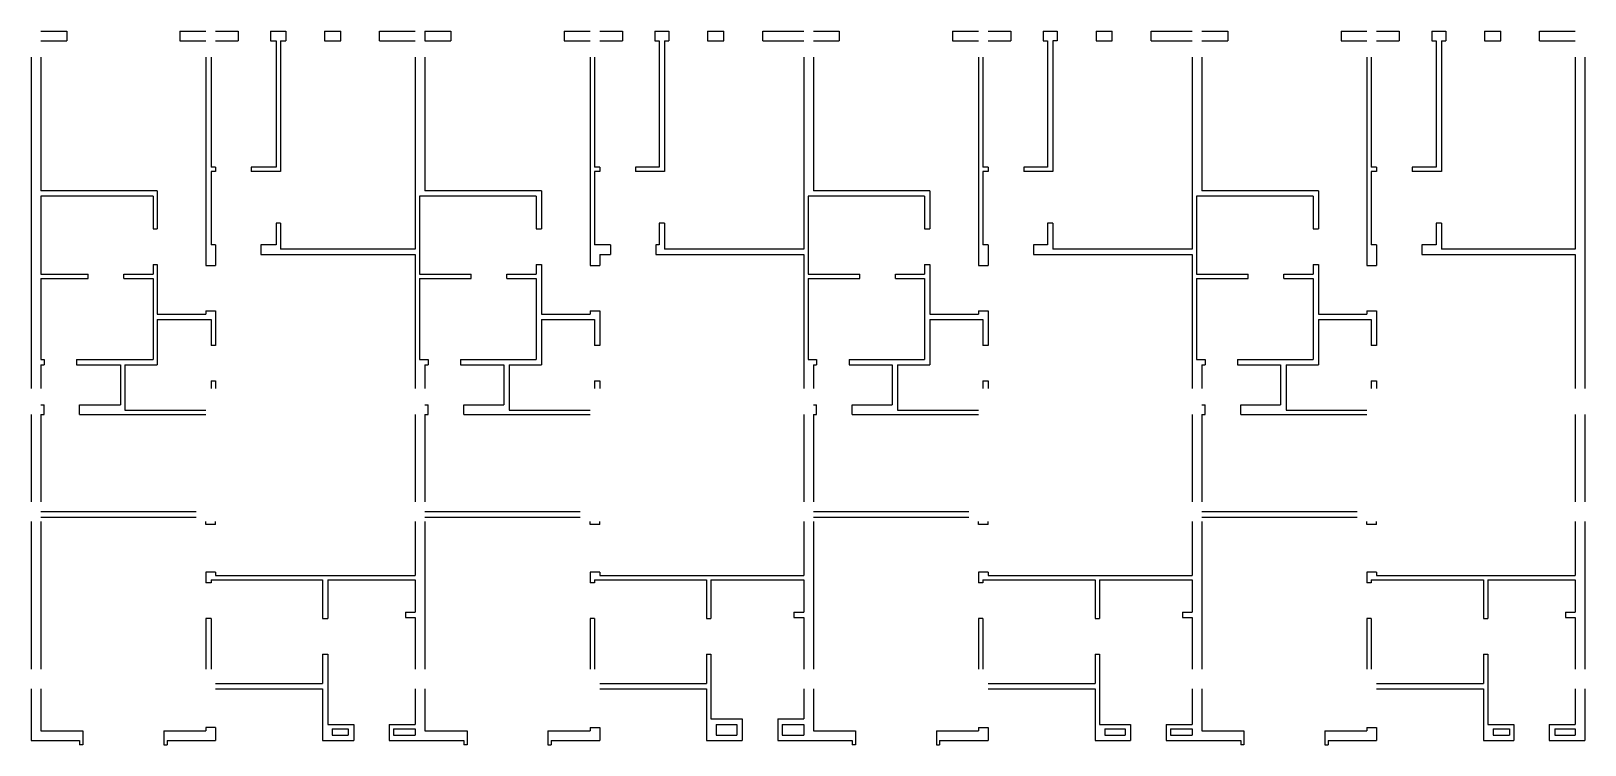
# Model space of a CAD drawing. Header units: metres. Extents: x 234 to 1674, y 440 to 1101.
import ezdxf

# ---------------------------------------------------------------- set-up
doc = ezdxf.new("R2010")
doc.units = ezdxf.units.M
doc.layers.add('WALL', color=7, linetype='Continuous')

msp = doc.modelspace()

# ---------------------------------------------------------------- linework, layer by layer
at = {"layer": 'WALL'}
for p, q in [((243, 1101), (267, 1101)), ((267, 1101), (267, 1092)), ((372, 1101), (396, 1101)), ((372, 1101), (372, 1092)), ((405, 1101), (426, 1101)), ((416, 1101), (416, 1101)), ((426, 1101), (426, 1092)), ((456, 1101), (470, 1101)), ((456, 1101), (456, 1092)), ((470, 1101), (470, 1092)), ((506, 1101), (506, 1092)), ((506, 1101), (521, 1101)), ((518, 1101), (518, 1101)), ((521, 1092), (521, 1101)), ((557, 1101), (590, 1101)), ((557, 1092), (557, 1101)), ((599, 1101), (599, 1092)), ((599, 1101), (623, 1101)), ((623, 1101), (623, 1092)), ((728, 1101), (752, 1101)), ((728, 1101), (728, 1092)), ((761, 1101), (782, 1101)), ((771, 1101), (771, 1101)), ((782, 1101), (782, 1092)), ((812, 1101), (812, 1092)), ((812, 1101), (812, 1092)), ((812, 1101), (825, 1101)), ((825, 1101), (825, 1092)), ((861, 1101), (861, 1092)), ((861, 1101), (876, 1101)), ((873, 1101), (873, 1101)), ((876, 1092), (876, 1101)), ((912, 1101), (950, 1101)), ((912, 1092), (912, 1101)), ((959, 1101), (983, 1101)), ((983, 1101), (983, 1092)), ((1088, 1101), (1112, 1101)), ((1088, 1101), (1088, 1092)), ((1121, 1101), (1142, 1101)), ((1131, 1101), (1131, 1101)), ((1142, 1101), (1142, 1092)), ((1172, 1101), (1172, 1092)), ((1172, 1101), (1185, 1101)), ((1185, 1101), (1185, 1092)), ((1221, 1101), (1221, 1092)), ((1221, 1101), (1236, 1101)), ((1233, 1101), (1233, 1101)), ((1236, 1092), (1236, 1101)), ((1272, 1101), (1310, 1101)), ((1272, 1092), (1272, 1101)), ((1319, 1101), (1343, 1101)), ((1343, 1101), (1343, 1092)), ((1448, 1101), (1472, 1101)), ((1448, 1101), (1448, 1092)), ((1481, 1101), (1502, 1101)), ((1491, 1101), (1491, 1101)), ((1502, 1101), (1502, 1092)), ((1532, 1101), (1532, 1092)), ((1532, 1101), (1545, 1101)), ((1545, 1101), (1545, 1092)), ((1581, 1101), (1581, 1092)), ((1581, 1101), (1596, 1101)), ((1593, 1101), (1593, 1101)), ((1596, 1092), (1596, 1101)), ((1632, 1101), (1665, 1101)), ((1632, 1092), (1632, 1101)), ((243, 1092), (267, 1092)), ((372, 1092), (396, 1092)), ((405, 1092), (426, 1092)), ((456, 1092), (461, 1092)), ((461, 1092), (461, 975)), ((465, 1092), (470, 1092)), ((465, 1092), (465, 971)), ((506, 1092), (521, 1092)), ((557, 1092), (590, 1092)), ((599, 1092), (623, 1092)), ((728, 1092), (752, 1092)), ((761, 1092), (782, 1092)), ((812, 1092), (816, 1092)), ((812, 1092), (816, 1092)), ((816, 1092), (816, 975)), ((821, 1092), (821, 971)), ((821, 1092), (825, 1092)), ((861, 1092), (876, 1092)), ((912, 1092), (950, 1092)), ((959, 1092), (983, 1092)), ((1088, 1092), (1112, 1092)), ((1121, 1092), (1142, 1092)), ((1172, 1092), (1176, 1092)), ((1176, 1092), (1176, 975)), ((1181, 1092), (1181, 971)), ((1185, 1092), (1181, 1092)), ((1221, 1092), (1236, 1092)), ((1233, 1092), (1233, 1092)), ((1272, 1092), (1310, 1092)), ((1319, 1092), (1343, 1092)), ((1448, 1092), (1472, 1092)), ((1481, 1092), (1502, 1092)), ((1532, 1092), (1536, 1092)), ((1536, 1092), (1536, 975)), ((1541, 1092), (1541, 971)), ((1541, 1092), (1545, 1092)), ((1581, 1092), (1596, 1092)), ((1632, 1092), (1665, 1092)), ((234, 1077), (234, 770)), ((243, 1077), (243, 953)), ((396, 1077), (396, 884)), ((401, 1077), (401, 975)), ((590, 1077), (590, 899)), ((599, 1077), (599, 953)), ((752, 1077), (752, 884)), ((756, 1077), (756, 975)), ((950, 1077), (950, 899)), ((959, 1077), (959, 953)), ((1112, 1077), (1112, 884)), ((1116, 1077), (1116, 975)), ((1310, 1077), (1310, 899)), ((1319, 1077), (1319, 953)), ((1472, 1077), (1472, 884)), ((1476, 1077), (1476, 975)), ((1665, 1077), (1665, 899)), ((1674, 1077), (1674, 909)), ((405, 975), (401, 975)), ((401, 971), (401, 903)), ((405, 971), (401, 971)), ((405, 975), (405, 971)), ((438, 975), (438, 971)), ((461, 975), (438, 975)), ((465, 971), (438, 971)), ((761, 975), (756, 975)), ((756, 971), (756, 903)), ((761, 971), (756, 971)), ((761, 975), (761, 971)), ((794, 975), (794, 971)), ((816, 975), (794, 975)), ((821, 971), (794, 971)), ((1121, 975), (1116, 975)), ((1116, 971), (1116, 903)), ((1121, 971), (1116, 971)), ((1121, 975), (1121, 971)), ((1154, 975), (1154, 971)), ((1176, 975), (1154, 975)), ((1181, 971), (1154, 971)), ((1481, 975), (1476, 975)), ((1476, 971), (1476, 903)), ((1481, 971), (1476, 971)), ((1481, 975), (1481, 971)), ((1514, 975), (1514, 971)), ((1536, 975), (1514, 975)), ((1541, 971), (1514, 971)), ((351, 953), (243, 953)), ((351, 953), (351, 918)), ((707, 953), (599, 953)), ((707, 953), (707, 918)), ((1067, 953), (959, 953)), ((1067, 953), (1067, 918)), ((1427, 953), (1319, 953)), ((1427, 953), (1427, 918)), ((243, 948), (243, 876)), ((347, 948), (243, 948)), ((347, 948), (347, 918)), ((594, 948), (594, 876)), ((702, 948), (594, 948)), ((702, 948), (702, 918)), ((954, 948), (954, 876)), ((1062, 948), (954, 948)), ((1062, 948), (1062, 918)), ((1314, 948), (1314, 876)), ((1422, 948), (1314, 948)), ((1422, 948), (1422, 918)), ((465, 923), (461, 923)), ((461, 923), (461, 903)), ((465, 923), (465, 899)), ((821, 923), (816, 923)), ((816, 923), (816, 903)), ((821, 923), (821, 899)), ((1181, 923), (1176, 923)), ((1176, 923), (1176, 903)), ((1181, 923), (1181, 899)), ((1541, 923), (1536, 923)), ((1536, 923), (1536, 903)), ((1541, 923), (1541, 899)), ((347, 918), (351, 918)), ((702, 918), (707, 918)), ((1062, 918), (1067, 918)), ((1422, 918), (1427, 918)), ((1674, 909), (1674, 770)), ((405, 903), (401, 903)), ((405, 903), (405, 894)), ((405, 894), (405, 894)), ((405, 894), (405, 884)), ((447, 903), (447, 894)), ((461, 903), (447, 903)), ((447, 894), (590, 894)), ((590, 899), (465, 899)), ((590, 894), (590, 770)), ((771, 903), (756, 903)), ((761, 894), (771, 894)), ((761, 894), (761, 884)), ((771, 903), (771, 894)), ((813, 903), (813, 894)), ((816, 903), (813, 903)), ((813, 894), (950, 894)), ((950, 899), (821, 899)), ((950, 894), (950, 770)), ((1121, 903), (1116, 903)), ((1121, 903), (1121, 884)), ((1163, 903), (1163, 894)), ((1176, 903), (1163, 903)), ((1163, 894), (1310, 894)), ((1310, 899), (1181, 899)), ((1310, 894), (1310, 770)), ((1481, 903), (1476, 903)), ((1481, 903), (1481, 884)), ((1523, 903), (1523, 894)), ((1536, 903), (1523, 903)), ((1523, 894), (1665, 894)), ((1665, 899), (1541, 899)), ((1665, 894), (1665, 770)), ((347, 885), (347, 876)), ((347, 885), (351, 885)), ((351, 885), (351, 839)), ((396, 884), (405, 884)), ((702, 885), (702, 876)), ((702, 885), (707, 885)), ((707, 885), (707, 839)), ((752, 884), (761, 884)), ((1062, 885), (1062, 876)), ((1062, 885), (1067, 885)), ((1067, 885), (1067, 839)), ((1112, 884), (1121, 884)), ((1422, 885), (1422, 876)), ((1422, 885), (1427, 885)), ((1427, 885), (1427, 839)), ((1472, 884), (1481, 884)), ((243, 876), (287, 876)), ((243, 872), (287, 872)), ((243, 872), (243, 797)), ((287, 872), (287, 876)), ((320, 876), (347, 876)), ((320, 872), (320, 876)), ((320, 872), (347, 872)), ((347, 872), (347, 797)), ((594, 876), (642, 876)), ((594, 872), (642, 872)), ((594, 872), (594, 797)), ((642, 872), (642, 876)), ((675, 876), (702, 876)), ((675, 872), (675, 876)), ((675, 872), (702, 872)), ((702, 872), (702, 797)), ((954, 876), (1002, 876)), ((954, 872), (1002, 872)), ((954, 872), (954, 797)), ((1002, 872), (1002, 876)), ((1035, 876), (1062, 876)), ((1035, 872), (1035, 876)), ((1035, 872), (1062, 872)), ((1062, 872), (1062, 797)), ((1314, 876), (1362, 876)), ((1314, 872), (1314, 797)), ((1314, 872), (1362, 872)), ((1362, 872), (1362, 876)), ((1395, 876), (1422, 876)), ((1395, 872), (1395, 876)), ((1395, 872), (1422, 872)), ((1422, 872), (1422, 797)), ((351, 839), (396, 839)), ((396, 842), (396, 839)), ((396, 842), (405, 842)), ((405, 842), (405, 810)), ((707, 839), (752, 839)), ((752, 842), (752, 839)), ((752, 842), (761, 842)), ((761, 842), (761, 810)), ((1067, 839), (1112, 839)), ((1112, 842), (1112, 839)), ((1112, 842), (1121, 842)), ((1121, 842), (1121, 810)), ((1427, 839), (1472, 839)), ((1472, 842), (1472, 839)), ((1472, 842), (1481, 842)), ((1481, 842), (1481, 810)), ((351, 834), (351, 792)), ((351, 834), (401, 834)), ((401, 834), (401, 810)), ((707, 834), (707, 792)), ((707, 834), (756, 834)), ((756, 834), (756, 810)), ((1067, 834), (1067, 792)), ((1067, 834), (1116, 834)), ((1116, 834), (1116, 810)), ((1427, 834), (1427, 792)), ((1427, 834), (1476, 834)), ((1476, 834), (1476, 810)), ((405, 810), (401, 810)), ((761, 810), (756, 810)), ((1121, 810), (1116, 810)), ((1481, 810), (1476, 810)), ((243, 797), (246, 797)), ((243, 792), (246, 792)), ((243, 792), (243, 770)), ((246, 797), (246, 792)), ((276, 797), (347, 797)), ((276, 797), (317, 797)), ((276, 797), (276, 792)), ((276, 792), (317, 792)), ((317, 792), (317, 755)), ((321, 792), (351, 792)), ((321, 792), (321, 750)), ((594, 797), (602, 797)), ((599, 792), (602, 792)), ((599, 792), (599, 770)), ((602, 797), (602, 792)), ((632, 797), (702, 797)), ((632, 797), (672, 797)), ((632, 797), (632, 792)), ((632, 792), (672, 792)), ((672, 792), (672, 755)), ((677, 792), (707, 792)), ((677, 792), (677, 750)), ((954, 797), (962, 797)), ((959, 792), (962, 792)), ((959, 792), (959, 770)), ((962, 797), (962, 792)), ((992, 797), (1062, 797)), ((992, 797), (1032, 797)), ((992, 797), (992, 792)), ((992, 792), (1032, 792)), ((1032, 792), (1032, 755)), ((1037, 792), (1067, 792)), ((1037, 792), (1037, 750)), ((1314, 797), (1322, 797)), ((1319, 792), (1319, 770)), ((1319, 792), (1322, 792)), ((1322, 797), (1322, 792)), ((1352, 797), (1422, 797)), ((1352, 797), (1392, 797)), ((1352, 797), (1352, 792)), ((1352, 792), (1392, 792)), ((1392, 792), (1392, 755)), ((1397, 792), (1427, 792)), ((1397, 792), (1397, 750)), ((401, 777), (401, 770)), ((401, 777), (405, 777)), ((405, 777), (405, 770)), ((756, 777), (756, 770)), ((756, 777), (761, 777)), ((761, 777), (761, 770)), ((1116, 777), (1116, 770)), ((1116, 777), (1121, 777)), ((1121, 777), (1121, 770)), ((1476, 777), (1476, 770)), ((1476, 777), (1481, 777)), ((1481, 777), (1481, 770)), ((243, 755), (246, 755)), ((246, 746), (246, 755)), ((279, 755), (317, 755)), ((279, 746), (279, 755)), ((321, 750), (396, 750)), ((599, 755), (602, 755)), ((602, 746), (602, 755)), ((635, 755), (672, 755)), ((635, 746), (635, 755)), ((677, 750), (752, 750)), ((959, 755), (962, 755)), ((962, 746), (962, 755)), ((995, 755), (1032, 755)), ((995, 746), (995, 755)), ((1037, 750), (1112, 750)), ((1319, 755), (1322, 755)), ((1322, 746), (1322, 755)), ((1355, 755), (1392, 755)), ((1355, 746), (1355, 755)), ((1397, 750), (1472, 750)), ((234, 746), (234, 665)), ((243, 746), (243, 665)), ((243, 746), (246, 746)), ((279, 746), (396, 746)), ((590, 746), (590, 665)), ((599, 746), (599, 665)), ((599, 746), (602, 746)), ((635, 746), (752, 746)), ((950, 746), (950, 665)), ((959, 746), (959, 665)), ((959, 746), (962, 746)), ((995, 746), (1112, 746)), ((1310, 746), (1310, 665)), ((1319, 746), (1319, 665)), ((1319, 746), (1322, 746)), ((1355, 746), (1472, 746)), ((1665, 746), (1665, 665)), ((1674, 746), (1674, 665)), ((243, 656), (387, 656)), ((243, 651), (387, 651)), ((599, 656), (743, 656)), ((599, 651), (743, 651)), ((959, 656), (1103, 656)), ((959, 651), (1103, 651)), ((1319, 656), (1463, 656)), ((1319, 651), (1463, 651)), ((234, 647), (234, 510)), ((243, 647), (243, 510)), ((396, 644), (396, 647)), ((405, 644), (396, 644)), ((405, 644), (405, 647)), ((405, 644), (405, 644)), ((590, 647), (590, 597)), ((599, 647), (599, 510)), ((752, 644), (752, 647)), ((761, 644), (752, 644)), ((761, 644), (761, 647)), ((761, 644), (761, 644)), ((950, 647), (950, 597)), ((959, 647), (959, 510)), ((1112, 644), (1112, 647)), ((1121, 644), (1112, 644)), ((1121, 644), (1121, 647)), ((1121, 644), (1121, 644)), ((1310, 647), (1310, 597)), ((1319, 647), (1319, 510)), ((1472, 644), (1472, 647)), ((1481, 644), (1472, 644)), ((1481, 644), (1481, 647)), ((1481, 644), (1481, 644)), ((1665, 647), (1665, 597)), ((1674, 647), (1674, 510)), ((396, 600), (396, 590)), ((405, 600), (396, 600)), ((401, 593), (504, 593)), ((401, 593), (401, 590)), ((405, 600), (405, 597)), ((405, 597), (590, 597)), ((504, 593), (504, 557)), ((509, 593), (590, 593)), ((509, 593), (509, 557)), ((590, 593), (590, 563)), ((752, 600), (752, 590)), ((761, 600), (752, 600)), ((756, 593), (860, 593)), ((756, 593), (756, 590)), ((761, 600), (761, 597)), ((761, 597), (950, 597)), ((860, 593), (860, 557)), ((864, 593), (950, 593)), ((864, 593), (864, 557)), ((950, 593), (950, 563)), ((1112, 600), (1112, 590)), ((1121, 600), (1112, 600)), ((1116, 593), (1220, 593)), ((1116, 593), (1116, 590)), ((1121, 600), (1121, 597)), ((1121, 597), (1310, 597)), ((1220, 593), (1220, 557)), ((1224, 593), (1310, 593)), ((1224, 593), (1224, 557)), ((1310, 593), (1310, 563)), ((1472, 600), (1472, 590)), ((1481, 600), (1472, 600)), ((1476, 593), (1580, 593)), ((1476, 593), (1476, 590)), ((1481, 600), (1481, 597)), ((1481, 597), (1665, 597)), ((1580, 593), (1580, 557)), ((1584, 593), (1665, 593)), ((1584, 593), (1584, 557)), ((1665, 593), (1665, 563)), ((401, 590), (396, 590)), ((756, 590), (752, 590)), ((1116, 590), (1112, 590)), ((1476, 590), (1472, 590)), ((581, 563), (581, 558)), ((581, 563), (590, 563)), ((941, 563), (941, 558)), ((941, 563), (950, 563)), ((1301, 563), (1301, 558)), ((1301, 563), (1310, 563)), ((1656, 563), (1656, 558)), ((1656, 563), (1665, 563)), ((396, 557), (396, 510)), ((401, 557), (396, 557)), ((401, 557), (401, 510)), ((504, 557), (509, 557)), ((581, 558), (590, 558)), ((590, 558), (590, 510)), ((752, 557), (752, 510)), ((756, 557), (752, 557)), ((756, 557), (756, 510)), ((860, 557), (864, 557)), ((941, 558), (950, 558)), ((950, 558), (950, 510)), ((1112, 557), (1112, 510)), ((1116, 557), (1112, 557)), ((1116, 557), (1116, 510)), ((1220, 557), (1224, 557)), ((1301, 558), (1310, 558)), ((1310, 558), (1310, 510)), ((1472, 557), (1472, 510)), ((1476, 557), (1472, 557)), ((1476, 557), (1476, 510)), ((1580, 557), (1584, 557)), ((1656, 558), (1665, 558)), ((1665, 558), (1665, 510)), ((504, 524), (509, 524)), ((504, 524), (504, 497)), ((509, 524), (509, 459)), ((860, 524), (864, 524)), ((860, 524), (860, 497)), ((864, 524), (864, 464)), ((1220, 524), (1224, 524)), ((1220, 524), (1220, 497)), ((1224, 524), (1224, 459)), ((1580, 524), (1584, 524)), ((1580, 524), (1580, 497)), ((1584, 524), (1584, 459)), ((234, 492), (234, 444)), ((243, 492), (243, 453)), ((405, 497), (504, 497)), ((405, 492), (504, 492)), ((504, 492), (504, 444)), ((590, 492), (590, 459)), ((599, 492), (599, 453)), ((761, 497), (860, 497)), ((761, 492), (860, 492)), ((860, 492), (860, 444)), ((950, 492), (950, 464)), ((959, 492), (959, 453)), ((1121, 497), (1220, 497)), ((1121, 492), (1220, 492)), ((1220, 492), (1220, 444)), ((1310, 492), (1310, 459)), ((1319, 492), (1319, 453)), ((1481, 497), (1580, 497)), ((1481, 492), (1580, 492)), ((1580, 492), (1580, 444)), ((1665, 492), (1665, 459)), ((1674, 492), (1674, 444)), ((864, 464), (893, 464)), ((893, 464), (893, 444)), ((926, 464), (926, 444)), ((926, 464), (950, 464)), ((243, 453), (282, 453)), ((282, 453), (282, 440)), ((357, 453), (396, 453)), ((357, 453), (357, 440)), ((396, 456), (396, 456)), ((396, 456), (396, 453)), ((405, 456), (396, 456)), ((405, 456), (405, 444)), ((509, 459), (533, 459)), ((513, 455), (528, 455)), ((513, 455), (513, 449)), ((513, 449), (528, 449)), ((528, 455), (528, 449)), ((533, 459), (533, 444)), ((566, 459), (566, 444)), ((566, 459), (590, 459)), ((570, 455), (590, 455)), ((570, 455), (570, 449)), ((570, 449), (590, 449)), ((590, 455), (590, 449)), ((599, 453), (638, 453)), ((638, 453), (638, 440)), ((713, 453), (752, 453)), ((713, 453), (713, 440)), ((752, 456), (761, 456)), ((752, 456), (752, 456)), ((752, 456), (752, 453)), ((761, 456), (761, 444)), ((869, 459), (888, 459)), ((869, 459), (869, 449)), ((869, 449), (888, 449)), ((888, 459), (888, 449)), ((930, 459), (950, 459)), ((930, 459), (930, 449)), ((930, 449), (950, 449)), ((950, 459), (950, 449)), ((959, 453), (998, 453)), ((998, 453), (998, 440)), ((1073, 453), (1112, 453)), ((1073, 453), (1073, 440)), ((1112, 456), (1121, 456)), ((1112, 456), (1112, 456)), ((1112, 456), (1112, 453)), ((1121, 456), (1121, 444)), ((1224, 459), (1253, 459)), ((1229, 455), (1248, 455)), ((1229, 455), (1229, 449)), ((1229, 449), (1248, 449)), ((1248, 455), (1248, 449)), ((1253, 459), (1253, 444)), ((1286, 459), (1286, 444)), ((1286, 459), (1310, 459)), ((1290, 455), (1310, 455)), ((1290, 455), (1290, 449)), ((1290, 449), (1310, 449)), ((1310, 455), (1310, 449)), ((1319, 453), (1358, 453)), ((1358, 453), (1358, 440)), ((1433, 453), (1472, 453)), ((1433, 453), (1433, 440)), ((1472, 456), (1481, 456)), ((1472, 456), (1472, 456)), ((1472, 456), (1472, 453)), ((1481, 456), (1481, 444)), ((1584, 459), (1608, 459)), ((1589, 455), (1604, 455)), ((1589, 455), (1589, 449)), ((1589, 449), (1604, 449)), ((1604, 455), (1604, 449)), ((1608, 459), (1608, 444)), ((1641, 459), (1641, 444)), ((1641, 459), (1665, 459)), ((1646, 455), (1665, 455)), ((1646, 455), (1646, 449)), ((1646, 449), (1665, 449)), ((1665, 455), (1665, 449)), ((234, 444), (279, 444)), ((279, 444), (279, 440)), ((282, 440), (279, 440)), ((357, 440), (360, 440)), ((360, 444), (405, 444)), ((360, 444), (360, 440)), ((504, 444), (533, 444)), ((566, 444), (603, 444)), ((590, 444), (635, 444)), ((635, 444), (635, 440)), ((638, 440), (635, 440)), ((713, 440), (716, 440)), ((716, 444), (761, 444)), ((716, 444), (716, 440)), ((860, 444), (893, 444)), ((926, 444), (995, 444)), ((995, 444), (995, 440)), ((998, 440), (995, 440)), ((1073, 440), (1076, 440)), ((1076, 444), (1121, 444)), ((1076, 444), (1076, 440)), ((1220, 444), (1253, 444)), ((1286, 444), (1319, 444)), ((1286, 444), (1355, 444)), ((1355, 444), (1355, 440)), ((1358, 440), (1355, 440)), ((1433, 440), (1436, 440)), ((1436, 444), (1481, 444)), ((1436, 444), (1436, 440)), ((1580, 444), (1608, 444)), ((1641, 444), (1674, 444))]:
    msp.add_line(p, q, dxfattribs=at)

doc.saveas('drawing.dxf')
